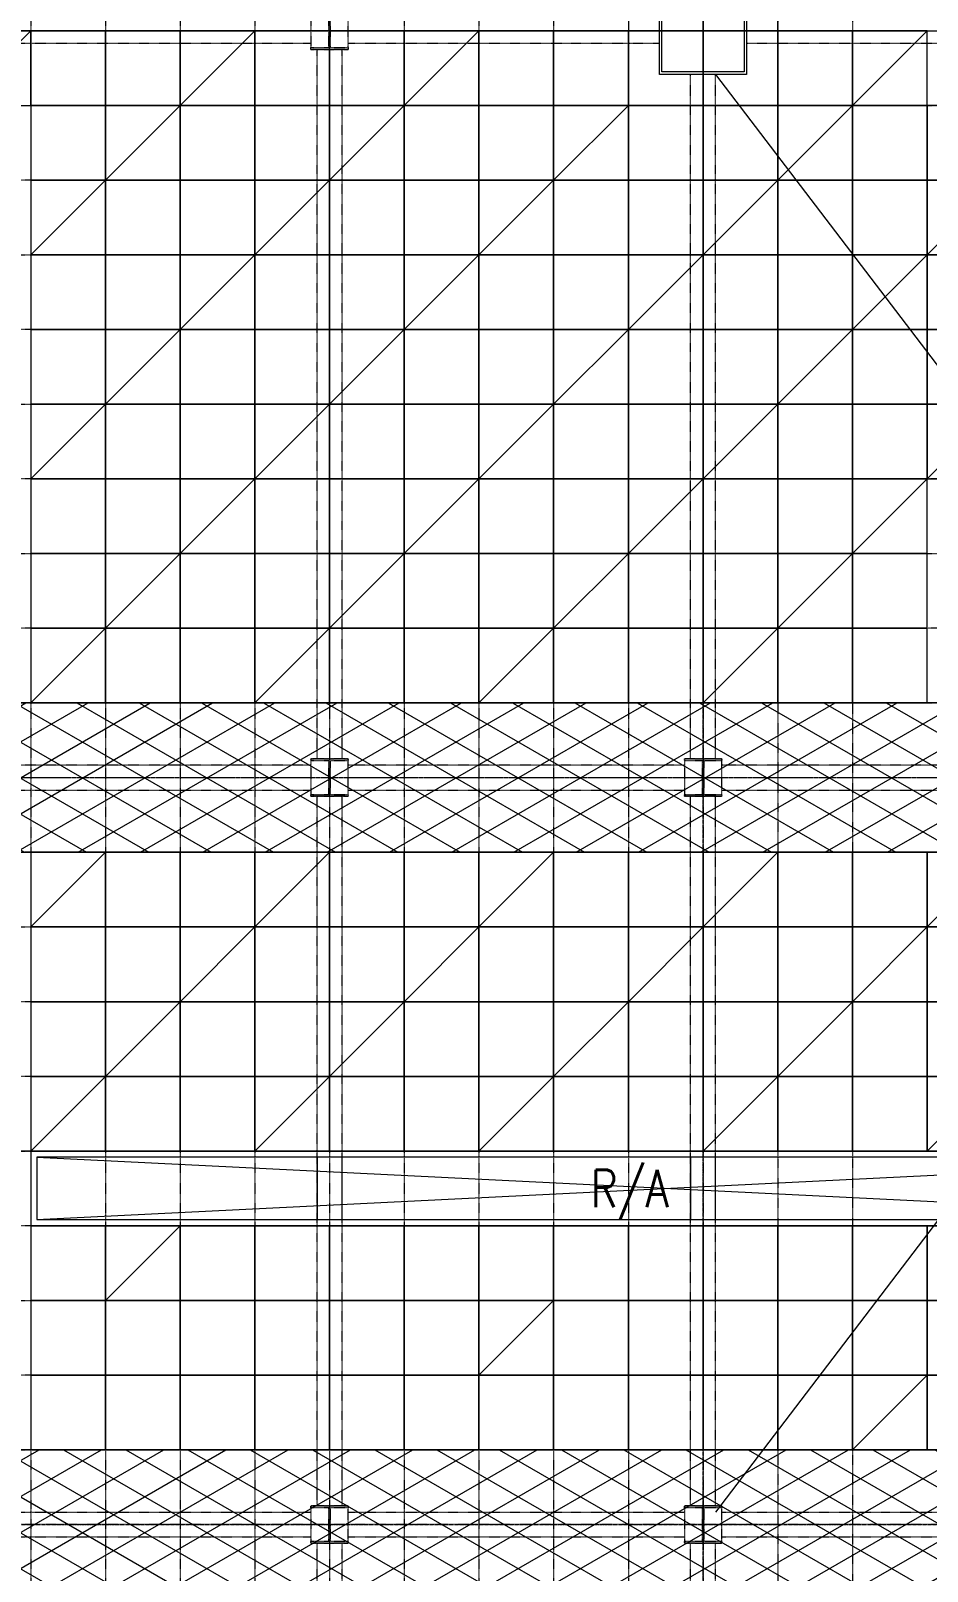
# Model space of a CAD drawing. Extents: x 73996 to 686888, y -9729 to 263202.
# Drawn here: x 439526 to 446726, y 186827 to 199202 of the extents above; entities that cross this region are included whole.
import ezdxf
from ezdxf.enums import TextEntityAlignment as Align

# ---------------------------------------------------------------- set-up
doc = ezdxf.new("R2010")
doc.units = 0
doc.header["$LTSCALE"] = 20
doc.linetypes.add('Data Center Layout_L20$0$CENTER', pattern=[2, 1.25, -0.25, 0.25, -0.25])
doc.linetypes.add('Data Center Layout_L20$0$DOTK1', pattern=[0.1, 0.05, -0.05])
for name, color, linetype, lineweight in [('Data Center Layout_L20$0$$ALDG', 252, 'Data Center Layout_L20$0$DOTK1', 0), ('Data Center Layout_L20$0$$ALDG-P', 252, 'Continuous', 0), ('Data Center Layout_L20$0$$OOBIKI', 252, 'Data Center Layout_L20$0$DOTK1', 0), ('Data Center Layout_L20$0$ARC', 252, 'Continuous', 0), ('Data Center Layout_L20$0$H-SIN', 252, 'Data Center Layout_L20$0$CENTER', 9), ('Data Center Layout_L20$0$HOJO1', 252, 'Continuous', 0)]:
    doc.layers.add(name, color=color, linetype=linetype, lineweight=lineweight)
doc.styles.add('Data Center Layout_L20$0$ROMS', font='ROMANS.shx', dxfattribs={"bigfont": 'bigfont.shx'})
pattern_1 = [(30, (275940.24, 28654.4), (-125, 216.50635), []), (330, (275940.24, 28654.4), (125, 216.50635), [])]

# ---------------------------------------------------------------- blocks, each defined once
blk = doc.blocks.new('Data Center Layout_L20$0$45%-AL-G')
blk.add_line((600, 600), (0, 0))
blk.add_lwpolyline([(0, 0), (600, 0), (600, 600), (0, 600)], close=True)
blk = doc.blocks.new('Data Center Layout_L20$0$BLANK')
blk.add_lwpolyline([(0, 0), (600, 0), (600, 600), (0, 600)], close=True)
blk = doc.blocks.new('Data Center Layout_L20$0$A$C80dc7663')
at = {"layer": 'Data Center Layout_L20$0$$ALDG-P', "linetype": 'Data Center Layout_L20$0$DOTK1'}
h = blk.add_hatch(dxfattribs=at)
h.set_pattern_fill('EXP', color=256, scale=100, style=0)
h.set_pattern_definition(pattern_1)
h.paths.add_polyline_path([(477095.24, 159445.59), (498940.24, 159445.59), (498940.24, 160645.59), (477095.24, 160645.59)])
h = blk.add_hatch(dxfattribs=at)
h.set_pattern_fill('EXP', color=256, scale=100, style=0)
h.set_pattern_definition(pattern_1)
h.paths.add_polyline_path([(470740.24, 153445.59), (500140.24, 153445.59), (500140.24, 154645.59), (470740.24, 154645.59)])
at = {"layer": 'Data Center Layout_L20$0$$ALDG'}
for p, q in [((487540.24, 184153.09), (487540.24, 148045.59)), ((488140.24, 184153.09), (488140.24, 148045.59)), ((481540.24, 182515.59), (481540.24, 148055.59)), ((482140.24, 182515.59), (482140.24, 148055.59)), ((482740.24, 182515.59), (482740.24, 148055.59)), ((483340.24, 182515.59), (483340.24, 148055.59)), ((483940.24, 182515.59), (483940.24, 148055.59)), ((484540.24, 182515.59), (484540.24, 148045.59)), ((485140.24, 182515.59), (485140.24, 148045.59)), ((485740.24, 182515.59), (485740.24, 148045.59)), ((486340.24, 182515.59), (486340.24, 148045.59)), ((478290.24, 166045.59), (486590.24, 166045.59)), ((487290.24, 166045.59), (495590.24, 166045.59)), ((486940.24, 165695.59), (486940.24, 148395.59)), ((334590.24, 165445.59), (531290.24, 165445.59)), ((531290.24, 164845.59), (334590.24, 164845.59)), ((334590.24, 164245.59), (531290.24, 164245.59)), ((531290.24, 163645.59), (334590.24, 163645.59)), ((334590.24, 163045.59), (531290.24, 163045.59)), ((531290.24, 162445.59), (334590.24, 162445.59)), ((334590.24, 161845.59), (531290.24, 161845.59)), ((531290.24, 161245.59), (334590.24, 161245.59)), ((334590.24, 160645.59), (531290.24, 160645.59)), ((334590.24, 160045.59), (531290.24, 160045.59)), ((531290.24, 159445.59), (334590.24, 159445.59)), ((334590.24, 158845.59), (531290.24, 158845.59)), ((531290.24, 158245.59), (334590.24, 158245.59)), ((531290.24, 157645.59), (334590.24, 157645.59)), ((334590.24, 157045.59), (531290.24, 157045.59)), ((531290.24, 156445.59), (334590.24, 156445.59)), ((334590.24, 155845.59), (531290.24, 155845.59)), ((531290.24, 155245.59), (334590.24, 155245.59)), ((334590.24, 154645.59), (531290.24, 154645.59)), ((531290.24, 154045.59), (334590.24, 154045.59))]:
    blk.add_line(p, q, dxfattribs=at)
at = {"layer": 'Data Center Layout_L20$0$$ALDG-P'}
for points in [[(468340.24, 165445.59), (469540.24, 165445.59), (469540.24, 166045.59), (477340.24, 166045.59), (477340.24, 165445.59), (478540.24, 165445.59), (478540.24, 166045.59), (486340.24, 166045.59), (486340.24, 165445.59), (487540.24, 165445.59), (487540.24, 166045.59), (495340.24, 166045.59), (495340.24, 165445.59), (496540.24, 165445.59)], [(499540.24, 157045.59), (469540.24, 157045.59), (469540.24, 160045.59), (456940.24, 160045.59)]]:
    blk.add_lwpolyline(points, dxfattribs=at)
at = {"layer": 'Data Center Layout_L20$0$$OOBIKI'}
for p, q in [((481090.24, 165945.59), (483790.24, 165945.59)), ((483840.24, 160195.59), (483840.24, 165895.59)), ((484040.24, 160195.59), (484040.24, 165895.59)), ((484090.24, 165945.59), (486590.24, 165945.59)), ((487290.24, 165945.59), (489790.24, 165945.59)), ((486840.24, 160195.59), (486840.24, 165695.59)), ((487040.24, 160195.59), (487040.24, 165695.59)), ((483790.24, 160145.59), (481090.24, 160145.59)), ((486790.24, 160145.59), (484090.24, 160145.59)), ((489790.24, 160145.59), (487090.24, 160145.59)), ((481090.24, 159945.59), (483790.24, 159945.59)), ((483840.24, 154195.59), (483840.24, 159895.59)), ((484040.24, 154195.59), (484040.24, 159895.59)), ((484090.24, 159945.59), (486790.24, 159945.59)), ((486840.24, 154195.59), (486840.24, 159895.59)), ((487040.24, 154195.59), (487040.24, 159895.59)), ((487090.24, 159945.59), (489790.24, 159945.59)), ((481090.24, 154145.59), (483790.24, 154145.59)), ((484090.24, 154145.59), (486790.24, 154145.59)), ((487090.24, 154145.59), (489790.24, 154145.59)), ((481090.24, 153945.59), (483790.24, 153945.59)), ((484090.24, 153945.59), (486790.24, 153945.59)), ((487090.24, 153945.59), (489790.24, 153945.59)), ((483840.24, 148195.59), (483840.24, 153895.59)), ((484040.24, 148195.59), (484040.24, 153895.59)), ((486840.24, 148395.59), (486840.24, 153895.59)), ((487040.24, 148395.59), (487040.24, 153895.59))]:
    blk.add_line(p, q, dxfattribs=at)
at = {"layer": 'Data Center Layout_L20$0$$OOBIKI', "linetype": 'Data Center Layout_L20$0$DOTK1'}
for points in [[(483790.24, 166195.59), (484090.24, 166195.59), (484090.24, 166180.59), (483945.24, 166180.59), (483945.24, 165910.59), (484090.24, 165910.59), (484090.24, 165895.59), (483790.24, 165895.59), (483790.24, 165910.59), (483935.24, 165910.59), (483935.24, 166180.59), (483790.24, 166180.59)], [(483790.24, 160195.59), (484090.24, 160195.59), (484090.24, 160180.59), (483945.24, 160180.59), (483945.24, 159910.59), (484090.24, 159910.59), (484090.24, 159895.59), (483790.24, 159895.59), (483790.24, 159910.59), (483935.24, 159910.59), (483935.24, 160180.59), (483790.24, 160180.59)], [(486790.24, 160195.59), (487090.24, 160195.59), (487090.24, 160180.59), (486945.24, 160180.59), (486945.24, 159910.59), (487090.24, 159910.59), (487090.24, 159895.59), (486790.24, 159895.59), (486790.24, 159910.59), (486935.24, 159910.59), (486935.24, 160180.59), (486790.24, 160180.59)], [(483790.24, 154195.59), (484090.24, 154195.59), (484090.24, 154180.59), (483945.24, 154180.59), (483945.24, 153910.59), (484090.24, 153910.59), (484090.24, 153895.59), (483790.24, 153895.59), (483790.24, 153910.59), (483935.24, 153910.59), (483935.24, 154180.59), (483790.24, 154180.59)], [(486790.24, 154195.59), (487090.24, 154195.59), (487090.24, 154180.59), (486945.24, 154180.59), (486945.24, 153910.59), (487090.24, 153910.59), (487090.24, 153895.59), (486790.24, 153895.59), (486790.24, 153910.59), (486935.24, 153910.59), (486935.24, 154180.59), (486790.24, 154180.59)]]:
    blk.add_lwpolyline(points, close=True, dxfattribs=at)
at = {"layer": 'Data Center Layout_L20$0$$OOBIKI'}
for points in [[(483790.24, 165895.59), (484090.24, 165895.59), (484090.24, 166195.59), (483790.24, 166195.59)], [(483790.24, 159895.59), (484090.24, 159895.59), (484090.24, 160195.59), (483790.24, 160195.59)], [(486790.24, 159895.59), (487090.24, 159895.59), (487090.24, 160195.59), (486790.24, 160195.59)], [(483790.24, 153895.59), (484090.24, 153895.59), (484090.24, 154195.59), (483790.24, 154195.59)], [(486790.24, 153895.59), (487090.24, 153895.59), (487090.24, 154195.59), (486790.24, 154195.59)]]:
    blk.add_lwpolyline(points, close=True, dxfattribs=at)
at = {"layer": 'Data Center Layout_L20$0$ARC'}
for p, q in [((481590.24, 156495.59), (491690.24, 156995.59)), ((481590.24, 156995.59), (491690.24, 156495.59))]:
    blk.add_line(p, q, dxfattribs=at)
for points in [[(486590.24, 165695.59), (486590.24, 166395.59), (487290.24, 166395.59), (487290.24, 165695.59)], [(486610.24, 165715.59), (486610.24, 166375.59), (487270.24, 166375.59), (487270.24, 165715.59)], [(477095.24, 159445.59), (498940.24, 159445.59), (498940.24, 160645.59), (477095.24, 160645.59)], [(481540.24, 157045.59), (481540.24, 156445.59), (491740.24, 156445.59), (491740.24, 157045.59)], [(481590.24, 156995.59), (481590.24, 156495.59), (491690.24, 156495.59), (491690.24, 156995.59)], [(484040.24, 156495.59), (484040.24, 156995.59), (483840.24, 156995.59), (483840.24, 156495.59)], [(487040.24, 156495.59), (487040.24, 156995.59), (486840.24, 156995.59), (486840.24, 156495.59)], [(470740.24, 153445.59), (500140.24, 153445.59), (500140.24, 154645.59), (470740.24, 154645.59)]]:
    blk.add_lwpolyline(points, close=True, dxfattribs=at)
at = {"layer": 'Data Center Layout_L20$0$H-SIN'}
for p, q in [((486940.24, 124521.53), (486940.24, 230045.59)), ((294307.41, 166045.59), (588940.24, 166045.59)), ((294307.41, 160045.59), (588940.24, 160045.59)), ((294307.41, 154045.59), (588940.24, 154045.59))]:
    blk.add_line(p, q, dxfattribs=at)
at = {"layer": 'Data Center Layout_L20$0$HOJO1'}
for p, q in [((495840.24, 165695.59), (487040.24, 154145.59)), ((487040.24, 165695.59), (495840.24, 154145.59))]:
    blk.add_line(p, q, dxfattribs=at)
at = {"layer": 'Data Center Layout_L20$0$$ALDG-P'}
for name, p in [('Data Center Layout_L20$0$BLANK', (486340.24, 166045.59)), ('Data Center Layout_L20$0$BLANK', (486940.24, 166045.59)), ('Data Center Layout_L20$0$45%-AL-G', (480940.24, 165445.59)), ('Data Center Layout_L20$0$BLANK', (481540.24, 165445.59)), ('Data Center Layout_L20$0$BLANK', (482140.24, 165445.59)), ('Data Center Layout_L20$0$45%-AL-G', (482740.24, 165445.59)), ('Data Center Layout_L20$0$BLANK', (483340.24, 165445.59)), ('Data Center Layout_L20$0$BLANK', (483940.24, 165445.59)), ('Data Center Layout_L20$0$45%-AL-G', (484540.24, 165445.59)), ('Data Center Layout_L20$0$BLANK', (485140.24, 165445.59)), ('Data Center Layout_L20$0$BLANK', (485740.24, 165445.59)), ('Data Center Layout_L20$0$BLANK', (486340.24, 165445.59)), ('Data Center Layout_L20$0$BLANK', (486940.24, 165445.59)), ('Data Center Layout_L20$0$BLANK', (487540.24, 165445.59)), ('Data Center Layout_L20$0$45%-AL-G', (488140.24, 165445.59)), ('Data Center Layout_L20$0$BLANK', (481540.24, 164845.59)), ('Data Center Layout_L20$0$45%-AL-G', (482140.24, 164845.59)), ('Data Center Layout_L20$0$BLANK', (482740.24, 164845.59)), ('Data Center Layout_L20$0$BLANK', (483340.24, 164845.59)), ('Data Center Layout_L20$0$45%-AL-G', (483940.24, 164845.59)), ('Data Center Layout_L20$0$BLANK', (484540.24, 164845.59)), ('Data Center Layout_L20$0$BLANK', (485140.24, 164845.59)), ('Data Center Layout_L20$0$45%-AL-G', (485740.24, 164845.59)), ('Data Center Layout_L20$0$BLANK', (486340.24, 164845.59)), ('Data Center Layout_L20$0$BLANK', (486940.24, 164845.59)), ('Data Center Layout_L20$0$45%-AL-G', (487540.24, 164845.59)), ('Data Center Layout_L20$0$BLANK', (488140.24, 164845.59)), ('Data Center Layout_L20$0$BLANK', (488740.24, 164845.59)), ('Data Center Layout_L20$0$45%-AL-G', (481540.24, 164245.59)), ('Data Center Layout_L20$0$BLANK', (482140.24, 164245.59)), ('Data Center Layout_L20$0$BLANK', (482740.24, 164245.59)), ('Data Center Layout_L20$0$45%-AL-G', (483340.24, 164245.59)), ('Data Center Layout_L20$0$BLANK', (483940.24, 164245.59)), ('Data Center Layout_L20$0$BLANK', (484540.24, 164245.59)), ('Data Center Layout_L20$0$45%-AL-G', (485140.24, 164245.59)), ('Data Center Layout_L20$0$BLANK', (485740.24, 164245.59)), ('Data Center Layout_L20$0$BLANK', (486340.24, 164245.59)), ('Data Center Layout_L20$0$45%-AL-G', (486940.24, 164245.59)), ('Data Center Layout_L20$0$BLANK', (487540.24, 164245.59)), ('Data Center Layout_L20$0$BLANK', (488140.24, 164245.59)), ('Data Center Layout_L20$0$45%-AL-G', (488740.24, 164245.59)), ('Data Center Layout_L20$0$BLANK', (481540.24, 163645.59)), ('Data Center Layout_L20$0$BLANK', (482140.24, 163645.59)), ('Data Center Layout_L20$0$45%-AL-G', (482740.24, 163645.59)), ('Data Center Layout_L20$0$BLANK', (483340.24, 163645.59)), ('Data Center Layout_L20$0$BLANK', (483940.24, 163645.59)), ('Data Center Layout_L20$0$45%-AL-G', (484540.24, 163645.59)), ('Data Center Layout_L20$0$BLANK', (485140.24, 163645.59)), ('Data Center Layout_L20$0$BLANK', (485740.24, 163645.59)), ('Data Center Layout_L20$0$45%-AL-G', (486340.24, 163645.59)), ('Data Center Layout_L20$0$BLANK', (486940.24, 163645.59)), ('Data Center Layout_L20$0$BLANK', (487540.24, 163645.59)), ('Data Center Layout_L20$0$45%-AL-G', (488140.24, 163645.59)), ('Data Center Layout_L20$0$BLANK', (488740.24, 163645.59)), ('Data Center Layout_L20$0$BLANK', (481540.24, 163045.59)), ('Data Center Layout_L20$0$45%-AL-G', (482140.24, 163045.59)), ('Data Center Layout_L20$0$BLANK', (482740.24, 163045.59)), ('Data Center Layout_L20$0$BLANK', (483340.24, 163045.59)), ('Data Center Layout_L20$0$45%-AL-G', (483940.24, 163045.59)), ('Data Center Layout_L20$0$BLANK', (484540.24, 163045.59)), ('Data Center Layout_L20$0$BLANK', (485140.24, 163045.59)), ('Data Center Layout_L20$0$45%-AL-G', (485740.24, 163045.59)), ('Data Center Layout_L20$0$BLANK', (486340.24, 163045.59)), ('Data Center Layout_L20$0$BLANK', (486940.24, 163045.59)), ('Data Center Layout_L20$0$45%-AL-G', (487540.24, 163045.59)), ('Data Center Layout_L20$0$BLANK', (488140.24, 163045.59)), ('Data Center Layout_L20$0$BLANK', (488740.24, 163045.59)), ('Data Center Layout_L20$0$45%-AL-G', (481540.24, 162445.59)), ('Data Center Layout_L20$0$BLANK', (482140.24, 162445.59)), ('Data Center Layout_L20$0$BLANK', (482740.24, 162445.59)), ('Data Center Layout_L20$0$45%-AL-G', (483340.24, 162445.59)), ('Data Center Layout_L20$0$BLANK', (483940.24, 162445.59)), ('Data Center Layout_L20$0$BLANK', (484540.24, 162445.59)), ('Data Center Layout_L20$0$45%-AL-G', (485140.24, 162445.59)), ('Data Center Layout_L20$0$BLANK', (485740.24, 162445.59)), ('Data Center Layout_L20$0$BLANK', (486340.24, 162445.59)), ('Data Center Layout_L20$0$45%-AL-G', (486940.24, 162445.59)), ('Data Center Layout_L20$0$BLANK', (487540.24, 162445.59)), ('Data Center Layout_L20$0$BLANK', (488140.24, 162445.59)), ('Data Center Layout_L20$0$45%-AL-G', (488740.24, 162445.59)), ('Data Center Layout_L20$0$BLANK', (481540.24, 161845.59)), ('Data Center Layout_L20$0$BLANK', (482140.24, 161845.59)), ('Data Center Layout_L20$0$45%-AL-G', (482740.24, 161845.59)), ('Data Center Layout_L20$0$BLANK', (483340.24, 161845.59)), ('Data Center Layout_L20$0$BLANK', (483940.24, 161845.59)), ('Data Center Layout_L20$0$45%-AL-G', (484540.24, 161845.59)), ('Data Center Layout_L20$0$BLANK', (485140.24, 161845.59)), ('Data Center Layout_L20$0$BLANK', (485740.24, 161845.59)), ('Data Center Layout_L20$0$45%-AL-G', (486340.24, 161845.59)), ('Data Center Layout_L20$0$BLANK', (486940.24, 161845.59)), ('Data Center Layout_L20$0$BLANK', (487540.24, 161845.59)), ('Data Center Layout_L20$0$45%-AL-G', (488140.24, 161845.59)), ('Data Center Layout_L20$0$BLANK', (481540.24, 161245.59)), ('Data Center Layout_L20$0$45%-AL-G', (482140.24, 161245.59)), ('Data Center Layout_L20$0$BLANK', (482740.24, 161245.59)), ('Data Center Layout_L20$0$BLANK', (483340.24, 161245.59)), ('Data Center Layout_L20$0$45%-AL-G', (483940.24, 161245.59)), ('Data Center Layout_L20$0$BLANK', (484540.24, 161245.59)), ('Data Center Layout_L20$0$BLANK', (485140.24, 161245.59)), ('Data Center Layout_L20$0$45%-AL-G', (485740.24, 161245.59)), ('Data Center Layout_L20$0$BLANK', (486340.24, 161245.59)), ('Data Center Layout_L20$0$BLANK', (486940.24, 161245.59)), ('Data Center Layout_L20$0$45%-AL-G', (487540.24, 161245.59)), ('Data Center Layout_L20$0$BLANK', (488140.24, 161245.59)), ('Data Center Layout_L20$0$45%-AL-G', (481540.24, 160645.59)), ('Data Center Layout_L20$0$BLANK', (482140.24, 160645.59)), ('Data Center Layout_L20$0$BLANK', (482740.24, 160645.59)), ('Data Center Layout_L20$0$45%-AL-G', (483340.24, 160645.59)), ('Data Center Layout_L20$0$BLANK', (483940.24, 160645.59)), ('Data Center Layout_L20$0$BLANK', (484540.24, 160645.59)), ('Data Center Layout_L20$0$45%-AL-G', (485140.24, 160645.59)), ('Data Center Layout_L20$0$BLANK', (485740.24, 160645.59)), ('Data Center Layout_L20$0$BLANK', (486340.24, 160645.59)), ('Data Center Layout_L20$0$45%-AL-G', (486940.24, 160645.59)), ('Data Center Layout_L20$0$BLANK', (487540.24, 160645.59)), ('Data Center Layout_L20$0$BLANK', (488140.24, 160645.59)), ('Data Center Layout_L20$0$45%-AL-G', (481540.24, 158845.59)), ('Data Center Layout_L20$0$BLANK', (482140.24, 158845.59)), ('Data Center Layout_L20$0$BLANK', (482740.24, 158845.59)), ('Data Center Layout_L20$0$45%-AL-G', (483340.24, 158845.59)), ('Data Center Layout_L20$0$BLANK', (483940.24, 158845.59)), ('Data Center Layout_L20$0$BLANK', (484540.24, 158845.59)), ('Data Center Layout_L20$0$45%-AL-G', (485140.24, 158845.59)), ('Data Center Layout_L20$0$BLANK', (485740.24, 158845.59)), ('Data Center Layout_L20$0$BLANK', (486340.24, 158845.59)), ('Data Center Layout_L20$0$45%-AL-G', (486940.24, 158845.59)), ('Data Center Layout_L20$0$BLANK', (487540.24, 158845.59)), ('Data Center Layout_L20$0$BLANK', (488140.24, 158845.59)), ('Data Center Layout_L20$0$45%-AL-G', (488740.24, 158845.59)), ('Data Center Layout_L20$0$BLANK', (481540.24, 158245.59)), ('Data Center Layout_L20$0$BLANK', (482140.24, 158245.59)), ('Data Center Layout_L20$0$45%-AL-G', (482740.24, 158245.59)), ('Data Center Layout_L20$0$BLANK', (483340.24, 158245.59)), ('Data Center Layout_L20$0$BLANK', (483940.24, 158245.59)), ('Data Center Layout_L20$0$45%-AL-G', (484540.24, 158245.59)), ('Data Center Layout_L20$0$BLANK', (485140.24, 158245.59)), ('Data Center Layout_L20$0$BLANK', (485740.24, 158245.59)), ('Data Center Layout_L20$0$45%-AL-G', (486340.24, 158245.59)), ('Data Center Layout_L20$0$BLANK', (486940.24, 158245.59)), ('Data Center Layout_L20$0$BLANK', (487540.24, 158245.59)), ('Data Center Layout_L20$0$45%-AL-G', (488140.24, 158245.59)), ('Data Center Layout_L20$0$BLANK', (488740.24, 158245.59)), ('Data Center Layout_L20$0$BLANK', (481540.24, 157645.59)), ('Data Center Layout_L20$0$45%-AL-G', (482140.24, 157645.59)), ('Data Center Layout_L20$0$BLANK', (482740.24, 157645.59)), ('Data Center Layout_L20$0$BLANK', (483340.24, 157645.59)), ('Data Center Layout_L20$0$45%-AL-G', (483940.24, 157645.59)), ('Data Center Layout_L20$0$BLANK', (484540.24, 157645.59)), ('Data Center Layout_L20$0$BLANK', (485140.24, 157645.59)), ('Data Center Layout_L20$0$45%-AL-G', (485740.24, 157645.59)), ('Data Center Layout_L20$0$BLANK', (486340.24, 157645.59)), ('Data Center Layout_L20$0$BLANK', (486940.24, 157645.59)), ('Data Center Layout_L20$0$45%-AL-G', (487540.24, 157645.59)), ('Data Center Layout_L20$0$BLANK', (488140.24, 157645.59)), ('Data Center Layout_L20$0$BLANK', (488740.24, 157645.59)), ('Data Center Layout_L20$0$45%-AL-G', (481540.24, 157045.59)), ('Data Center Layout_L20$0$BLANK', (482140.24, 157045.59)), ('Data Center Layout_L20$0$BLANK', (482740.24, 157045.59)), ('Data Center Layout_L20$0$45%-AL-G', (483340.24, 157045.59)), ('Data Center Layout_L20$0$BLANK', (483940.24, 157045.59)), ('Data Center Layout_L20$0$BLANK', (484540.24, 157045.59)), ('Data Center Layout_L20$0$45%-AL-G', (485140.24, 157045.59)), ('Data Center Layout_L20$0$BLANK', (485740.24, 157045.59)), ('Data Center Layout_L20$0$BLANK', (486340.24, 157045.59)), ('Data Center Layout_L20$0$45%-AL-G', (486940.24, 157045.59)), ('Data Center Layout_L20$0$BLANK', (487540.24, 157045.59)), ('Data Center Layout_L20$0$BLANK', (488140.24, 157045.59)), ('Data Center Layout_L20$0$45%-AL-G', (488740.24, 157045.59)), ('Data Center Layout_L20$0$BLANK', (481540.24, 155845.59)), ('Data Center Layout_L20$0$45%-AL-G', (482140.24, 155845.59)), ('Data Center Layout_L20$0$BLANK', (482740.24, 155845.59)), ('Data Center Layout_L20$0$BLANK', (483340.24, 155845.59)), ('Data Center Layout_L20$0$BLANK', (483940.24, 155845.59)), ('Data Center Layout_L20$0$BLANK', (484540.24, 155845.59)), ('Data Center Layout_L20$0$BLANK', (485140.24, 155845.59)), ('Data Center Layout_L20$0$BLANK', (485740.24, 155845.59)), ('Data Center Layout_L20$0$BLANK', (486340.24, 155845.59)), ('Data Center Layout_L20$0$BLANK', (486940.24, 155845.59)), ('Data Center Layout_L20$0$BLANK', (487540.24, 155845.59)), ('Data Center Layout_L20$0$BLANK', (488140.24, 155845.59)), ('Data Center Layout_L20$0$BLANK', (488740.24, 155845.59)), ('Data Center Layout_L20$0$BLANK', (481540.24, 155245.59)), ('Data Center Layout_L20$0$BLANK', (482140.24, 155245.59)), ('Data Center Layout_L20$0$BLANK', (482740.24, 155245.59)), ('Data Center Layout_L20$0$BLANK', (483340.24, 155245.59)), ('Data Center Layout_L20$0$BLANK', (483940.24, 155245.59)), ('Data Center Layout_L20$0$BLANK', (484540.24, 155245.59)), ('Data Center Layout_L20$0$45%-AL-G', (485140.24, 155245.59)), ('Data Center Layout_L20$0$BLANK', (485740.24, 155245.59)), ('Data Center Layout_L20$0$BLANK', (486340.24, 155245.59)), ('Data Center Layout_L20$0$BLANK', (486940.24, 155245.59)), ('Data Center Layout_L20$0$BLANK', (487540.24, 155245.59)), ('Data Center Layout_L20$0$BLANK', (488140.24, 155245.59)), ('Data Center Layout_L20$0$BLANK', (488740.24, 155245.59)), ('Data Center Layout_L20$0$BLANK', (481540.24, 154645.59)), ('Data Center Layout_L20$0$BLANK', (482140.24, 154645.59)), ('Data Center Layout_L20$0$BLANK', (482740.24, 154645.59)), ('Data Center Layout_L20$0$BLANK', (483340.24, 154645.59)), ('Data Center Layout_L20$0$BLANK', (483940.24, 154645.59)), ('Data Center Layout_L20$0$BLANK', (484540.24, 154645.59)), ('Data Center Layout_L20$0$BLANK', (485140.24, 154645.59)), ('Data Center Layout_L20$0$BLANK', (485740.24, 154645.59)), ('Data Center Layout_L20$0$BLANK', (486340.24, 154645.59)), ('Data Center Layout_L20$0$BLANK', (486940.24, 154645.59)), ('Data Center Layout_L20$0$BLANK', (487540.24, 154645.59)), ('Data Center Layout_L20$0$45%-AL-G', (488140.24, 154645.59)), ('Data Center Layout_L20$0$BLANK', (488740.24, 154645.59))]:
    blk.add_blockref(name, p, dxfattribs=at)
at = {"layer": 'Data Center Layout_L20$0$ARC', "style": 'Data Center Layout_L20$0$ROMS', "width": 0.8}
blk.add_text('R/A', height=300, dxfattribs=at).set_placement((486350.88, 156745.59), align=Align.MIDDLE_CENTER)
blk = doc.blocks.new('Data Center Layout_L20')
blk.add_blockref('Data Center Layout_L20$0$A$C80dc7663', (-42015, 33157))

msp = doc.modelspace()

# ---------------------------------------------------------------- block references
msp.add_blockref('Data Center Layout_L20', (0, 0))

doc.saveas('drawing.dxf')
